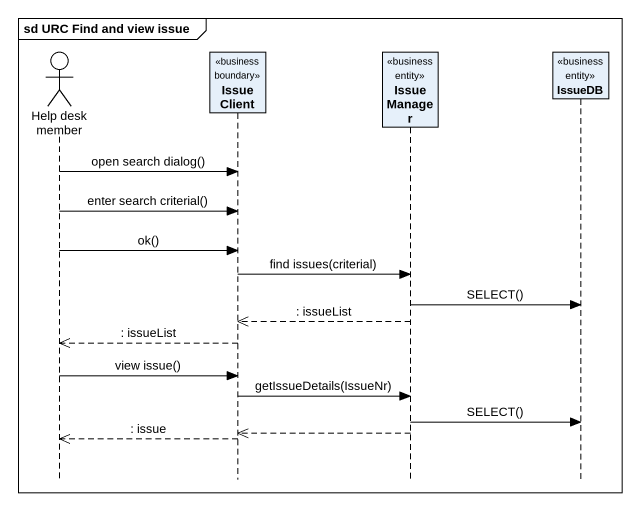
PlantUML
@startuml
mainframe sd URC Find and view issue
hide footbox
actor "Help desk member" as Help_desk_member
participant IssueClient <<business boundary>>
participant IssueManager <<business entity>>
participant IssueDB <<business entity>>

Help_desk_member -> IssueClient : open search dialog()
Help_desk_member -> IssueClient : enter search criterial()
Help_desk_member -> IssueClient : ok()
IssueClient -> IssueManager : find issues(criterial)
IssueManager -> IssueDB : SELECT()
IssueManager -->> IssueClient : : issueList
IssueClient -->> Help_desk_member : : issueList
Help_desk_member -> IssueClient : view issue()
IssueClient -> IssueManager : getIssueDetails(IssueNr)
IssueManager -> IssueDB : SELECT()
IssueManager -->> IssueClient
IssueClient -->> Help_desk_member : : issue
@enduml
